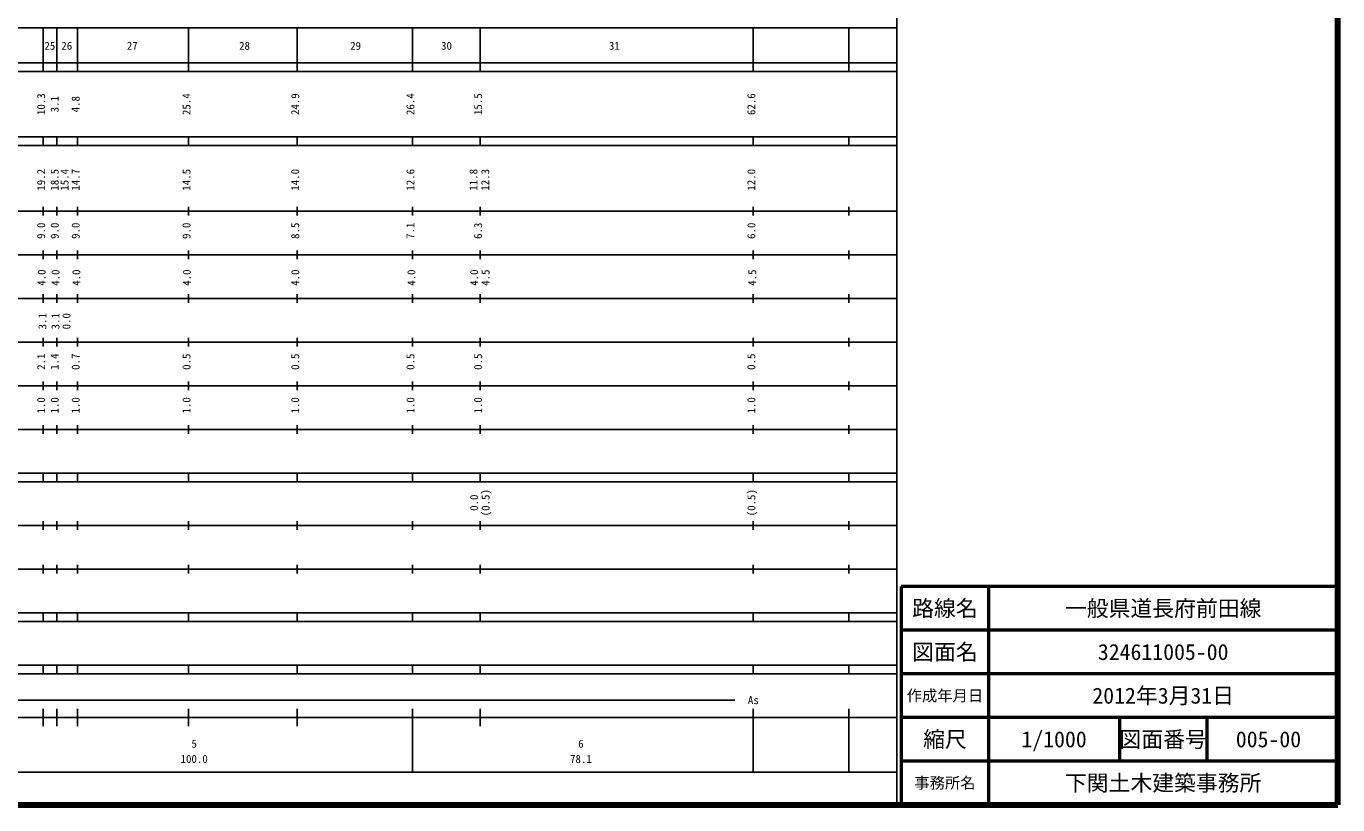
# Model space of a CAD drawing. Units: millimetres on the paper, enlarged 1000 times. Extents: x 40000 to 680000, y 20000 to 380000.
# Drawn here: x 379522 to 680000, y 20000 to 198357 of the extents above; entities that cross this region are included whole.
import ezdxf
from ezdxf.enums import TextEntityAlignment as Align

# ---------------------------------------------------------------- set-up
doc = ezdxf.new("R2010")
doc.units = ezdxf.units.MM
doc.header["$LTSCALE"] = 1000
for name, color, linetype, lineweight in [('M-TTL', 2, 'Continuous', 140), ('M-TTL-BAND', 7, 'Continuous', 25), ('M-TTL-FRAM', 2, 'Continuous', 50), ('M-TTL-LINE', 7, 'Continuous', 50)]:
    doc.layers.add(name, color=color, linetype=linetype, lineweight=lineweight)
doc.layers.add('M-TTL-TXT', color=7, linetype='Continuous')
doc.styles.add('ＭＳ ゴシック', font='')
doc.styles.get('ＭＳ ゴシック').set_extended_font_data('MS Gothic')

msp = doc.modelspace()

# ---------------------------------------------------------------- linework, layer by layer
at = {"layer": 'M-TTL'}
for p, q in [((680000, 20000), (680000, 380000)), ((40000, 20000), (680000, 20000))]:
    msp.add_line(p, q, dxfattribs=at)
at = {"layer": 'M-TTL-BAND'}
for p, q in [((579000, 20000), (579000, 370000)), ((68000, 198000), (579000, 198000)), ((383400, 188000), (383400, 198000)), ((386500, 188000), (386500, 198000)), ((391300, 188000), (391300, 198000)), ((416700, 188000), (416700, 198000)), ((441600, 188000), (441600, 198000)), ((468000, 188000), (468000, 198000)), ((483500, 188000), (483500, 198000)), ((546100, 188000), (546100, 198000)), ((568000, 188000), (568000, 198000)), ((40000, 190000), (579000, 190000)), ((40000, 188000), (579000, 188000)), ((40000, 173000), (579000, 173000)), ((383400, 171000), (383400, 173000)), ((386500, 171000), (386500, 173000)), ((391300, 171000), (391300, 173000)), ((416700, 171000), (416700, 173000)), ((441600, 171000), (441600, 173000)), ((468000, 171000), (468000, 173000)), ((483500, 171000), (483500, 173000)), ((546100, 171000), (546100, 173000)), ((568000, 171000), (568000, 173000)), ((40000, 171000), (579000, 171000)), ((383400, 155000), (383400, 157000)), ((386500, 155000), (386500, 157000)), ((391300, 155000), (391300, 157000)), ((416700, 155000), (416700, 157000)), ((441600, 155000), (441600, 157000)), ((468000, 155000), (468000, 157000)), ((483500, 155000), (483500, 157000)), ((546100, 155000), (546100, 157000)), ((568000, 155000), (568000, 157000)), ((40000, 156000), (579000, 156000)), ((46000, 146000), (579000, 146000)), ((383400, 145000), (383400, 147000)), ((386500, 145000), (386500, 147000)), ((391300, 145000), (391300, 147000)), ((416700, 145000), (416700, 147000)), ((441600, 145000), (441600, 147000)), ((468000, 145000), (468000, 147000)), ((483500, 145000), (483500, 147000)), ((546100, 145000), (546100, 147000)), ((568000, 145000), (568000, 147000)), ((52000, 136000), (579000, 136000)), ((383400, 135000), (383400, 137000)), ((386500, 135000), (386500, 137000)), ((391300, 135000), (391300, 137000)), ((416700, 135000), (416700, 137000)), ((441600, 135000), (441600, 137000)), ((468000, 135000), (468000, 137000)), ((483500, 135000), (483500, 137000)), ((546100, 135000), (546100, 137000)), ((568000, 135000), (568000, 137000)), ((383400, 125000), (383400, 127000)), ((386500, 125000), (386500, 127000)), ((391300, 125000), (391300, 127000)), ((416700, 125000), (416700, 127000)), ((441600, 125000), (441600, 127000)), ((468000, 125000), (468000, 127000)), ((483500, 125000), (483500, 127000)), ((546100, 125000), (546100, 127000)), ((568000, 125000), (568000, 127000)), ((46000, 126000), (579000, 126000)), ((52000, 116000), (579000, 116000)), ((383400, 115000), (383400, 117000)), ((386500, 115000), (386500, 117000)), ((391300, 115000), (391300, 117000)), ((416700, 115000), (416700, 117000)), ((441600, 115000), (441600, 117000)), ((468000, 115000), (468000, 117000)), ((483500, 115000), (483500, 117000)), ((546100, 115000), (546100, 117000)), ((568000, 115000), (568000, 117000)), ((46000, 106000), (579000, 106000)), ((383400, 105000), (383400, 107000)), ((386500, 105000), (386500, 107000)), ((391300, 105000), (391300, 107000)), ((416700, 105000), (416700, 107000)), ((441600, 105000), (441600, 107000)), ((468000, 105000), (468000, 107000)), ((483500, 105000), (483500, 107000)), ((546100, 105000), (546100, 107000)), ((568000, 105000), (568000, 107000)), ((40000, 96000), (579000, 96000)), ((40000, 94000), (579000, 94000)), ((383400, 94000), (383400, 96000)), ((386500, 94000), (386500, 96000)), ((391300, 94000), (391300, 96000)), ((416700, 94000), (416700, 96000)), ((441600, 94000), (441600, 96000)), ((468000, 94000), (468000, 96000)), ((483500, 94000), (483500, 96000)), ((546100, 94000), (546100, 96000)), ((568000, 94000), (568000, 96000)), ((383400, 83000), (383400, 85000)), ((386500, 83000), (386500, 85000)), ((391300, 83000), (391300, 85000)), ((416700, 83000), (416700, 85000)), ((441600, 83000), (441600, 85000)), ((468000, 83000), (468000, 85000)), ((483500, 83000), (483500, 85000)), ((546100, 83000), (546100, 85000)), ((568000, 83000), (568000, 85000)), ((49000, 84000), (579000, 84000)), ((40000, 74000), (579000, 74000)), ((383400, 73000), (383400, 75000)), ((386500, 73000), (386500, 75000)), ((391300, 73000), (391300, 75000)), ((416700, 73000), (416700, 75000)), ((441600, 73000), (441600, 75000)), ((468000, 73000), (468000, 75000)), ((483500, 73000), (483500, 75000)), ((546100, 73000), (546100, 75000)), ((568000, 73000), (568000, 75000)), ((40000, 64000), (579000, 64000)), ((383400, 62000), (383400, 64000)), ((386500, 62000), (386500, 64000)), ((391300, 62000), (391300, 64000)), ((416700, 62000), (416700, 64000)), ((441600, 62000), (441600, 64000)), ((468000, 62000), (468000, 64000)), ((483500, 62000), (483500, 64000)), ((546100, 62000), (546100, 64000)), ((568000, 62000), (568000, 64000)), ((40000, 62000), (579000, 62000)), ((40000, 52000), (579000, 52000)), ((383400, 50000), (383400, 52000)), ((386500, 50000), (386500, 52000)), ((391300, 50000), (391300, 52000)), ((416700, 50000), (416700, 52000)), ((441600, 50000), (441600, 52000)), ((468000, 50000), (468000, 52000)), ((483500, 50000), (483500, 52000)), ((546100, 50000), (546100, 52000)), ((568000, 50000), (568000, 52000)), ((40000, 50000), (579000, 50000)), ((115060, 44000), (541860, 44000)), ((40000, 40000), (579000, 40000)), ((383400, 38000), (383400, 42000)), ((386500, 38000), (386500, 42000)), ((391300, 38000), (391300, 42000)), ((416700, 38000), (416700, 42000)), ((441600, 38000), (441600, 42000)), ((468000, 27500), (468000, 42000)), ((483500, 38000), (483500, 42000)), ((546100, 27500), (546100, 42000)), ((568000, 27500), (568000, 42000)), ((68000, 27500), (579000, 27500))]:
    msp.add_line(p, q, dxfattribs=at)
at = {"layer": 'M-TTL-FRAM'}
for p, q in [((680000, 70000), (580000, 70000)), ((580000, 70000), (580000, 20000))]:
    msp.add_line(p, q, dxfattribs=at)
at = {"layer": 'M-TTL-LINE'}
for p, q in [((600000, 70000), (600000, 20000)), ((680000, 60000), (580000, 60000)), ((680000, 50000), (580000, 50000)), ((680000, 40000), (580000, 40000)), ((630000, 40000), (630000, 30000)), ((650000, 40000), (650000, 30000)), ((680000, 30000), (580000, 30000))]:
    msp.add_line(p, q, dxfattribs=at)

# ---------------------------------------------------------------- texts
at = {"layer": 'M-TTL-BAND', "style": 'ＭＳ ゴシック'}
for s, p in [('25', (384931, 192405)), ('26', (388807, 192405)), ('27', (403822, 192405)), ('28', (429537, 192405)), ('29', (454983, 192405)), ('30', (475812, 192405)), ('31', (514265, 192405)), ('As', (546100, 42500)), ('5', (418000, 32523)), ('6', (506604, 32523)), ('100.0', (418000, 29033)), ('78.1', (506604, 29033))]:
    msp.add_text(s, height=1833, dxfattribs=at).set_placement(p, align=Align.BOTTOM_CENTER)
for s, p in [('10.3', (384400, 180500)), ('3.1', (387500, 180500)), ('4.8', (392300, 180500)), ('25.4', (417700, 180500)), ('24.9', (442600, 180500)), ('26.4', (469000, 180500)), ('15.5', (484500, 180500)), ('62.6', (547100, 180500)), ('19.2', (384400, 163174)), ('18.5', (387500, 163174)), ('15.4', (389765, 163174)), ('14.7', (392300, 163174)), ('14.5', (417700, 163174)), ('14.0', (442600, 163174)), ('12.6', (469000, 163174)), ('11.8', (483437, 163174)), ('12.3', (486135, 163174)), ('12.0', (547100, 163174)), ('7.1', (469000, 151500)), ('9.0', (384400, 151500)), ('9.0', (387500, 151500)), ('9.0', (392300, 151500)), ('9.0', (417700, 151500)), ('8.5', (442600, 151500)), ('6.3', (484500, 151500)), ('6.0', (547100, 151500)), ('4.0', (384507, 140761)), ('4.0', (387687, 140761)), ('4.0', (392457, 140761)), ('4.0', (417767, 140761)), ('4.0', (442617, 140761)), ('4.0', (469220, 140761)), ('4.0', (483589, 140761)), ('4.5', (486211, 140761)), ('4.5', (547322, 140761)), ('3.1', (384687, 130776)), ('3.1', (387687, 130776)), ('0.0', (390204, 130776)), ('2.1', (384400, 121500)), ('1.4', (387500, 121500)), ('0.7', (392300, 121500)), ('0.5', (417700, 121500)), ('0.5', (442600, 121500)), ('0.5', (469000, 121500)), ('0.5', (484500, 121500)), ('0.5', (547100, 121500)), ('1.0', (384400, 111500)), ('1.0', (387500, 111500)), ('1.0', (392300, 111500)), ('1.0', (417700, 111500)), ('1.0', (442600, 111500)), ('1.0', (469000, 111500)), ('1.0', (484500, 111500)), ('1.0', (547100, 111500)), ('0.0', (483589, 89206)), ('(0.5)', (486211, 89206)), ('(0.5)', (547120, 89206))]:
    msp.add_text(s, height=1833, rotation=90, dxfattribs=at).set_placement(p, align=Align.BOTTOM_CENTER)
at = {"layer": 'M-TTL-TXT', "style": 'ＭＳ ゴシック'}
for s, height, p in [('路線名', 3666, (590000, 65000)), ('路線名', 3666, (590000, 65000)), ('一般県道長府前田線', 3666, (640000, 65000)), ('図面名', 3666, (590000, 55000)), ('図面名', 3666, (590000, 55000)), ('324611005-00', 3666, (640000, 55000)), ('作成年月日', 2566, (590000, 45000)), ('作成年月日', 2566, (590000, 45000)), ('2012年3月31日', 3666, (640000, 45000)), ('縮尺', 3666, (590000, 35000)), ('縮尺', 3666, (590000, 35000)), ('1/1000', 3666, (615000, 35000)), ('図面番号', 3666, (640000, 35000)), ('図面番号', 3666, (640000, 35000)), ('005-00', 3666, (664125, 35000)), ('下関土木建築事務所', 3666, (640000, 25000)), ('事務所名', 2566, (590000, 25000)), ('事務所名', 2566, (590000, 25000))]:
    msp.add_text(s, height=height, dxfattribs=at).set_placement(p, align=Align.MIDDLE_CENTER)

doc.saveas('drawing.dxf')
